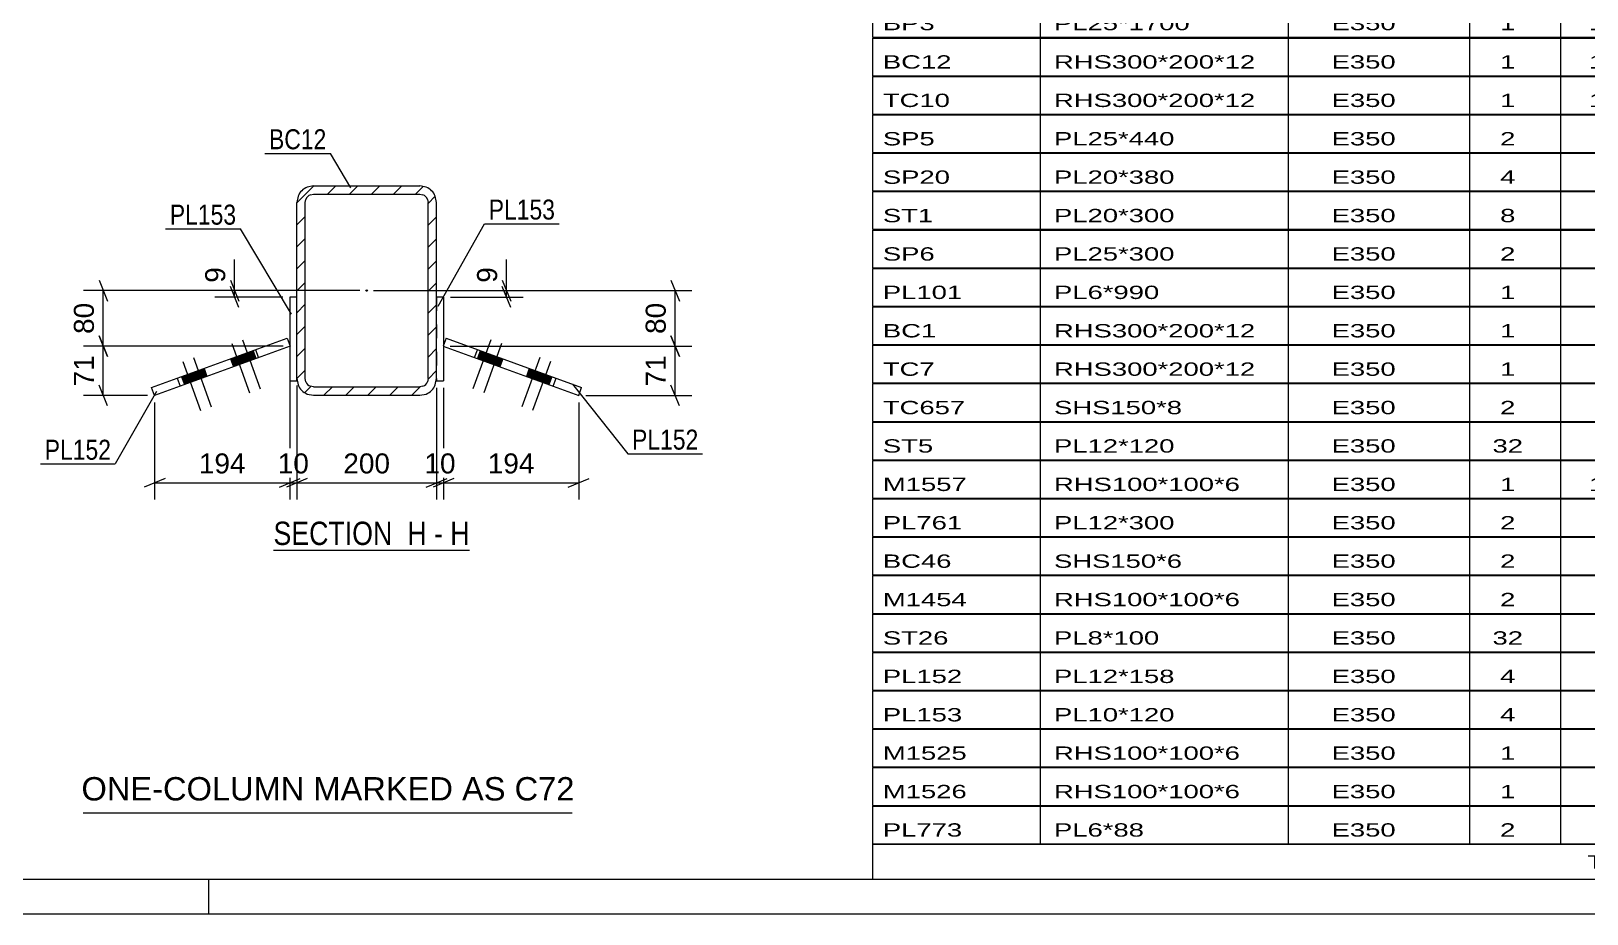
# Model space of a CAD drawing. Header units: millimetres. Extents: x -160 to 681, y -274 to 320.
# Drawn here: x 235.5 to 458.2, y -274 to -147.6 of the extents above; entities that cross this region are included whole.
import ezdxf

# ---------------------------------------------------------------- set-up
doc = ezdxf.new("R2010")
doc.units = ezdxf.units.MM
doc.linetypes.add('DXK_LINE_DOT2', pattern=[3.9198, 1.9599, -1.9599])
doc.linetypes.add('DXK_LINE_DOT3', pattern=[5.9187, 2.979, -0.9799, 0.9799, -0.9799])
doc.styles.add('Arial', font='ARIAL.TTF', dxfattribs={"height": 0.2})
doc.styles.add('Arial Narrow', font='ARIALN.TTF', dxfattribs={"height": 0.2})

# ---------------------------------------------------------------- blocks, each defined once
blk = doc.blocks.new('Unknown-284857079-1134')
at = {"color": 5, "linetype": 'Continuous'}
for p, q in [((-155.06, -269.01), (675.94, -269.01)), ((260.94, -274.01), (260.94, -269.01)), ((-160.06, -274.01), (680.94, -274.01))]:
    blk.add_line(p, q, dxfattribs=at)
blk = doc.blocks.new('Unknown-284857079-19 - 21859')
at = {"color": 6, "linetype": 'Continuous'}
blk.add_line((270.2, -221.92), (298.27, -221.92), dxfattribs=at)
at = {"color": 0, "linetype": 'Continuous'}
blk.add_wipeout([(288.31, -221.17), (288.31, -217.67), (270.2, -217.67), (270.2, -221.17)], dxfattribs=at)
at = {"color": 7, "linetype": 'Continuous', "style": 'Arial Narrow'}
blk.add_text('SECTION ', height=3.34, dxfattribs=at).set_placement((270.2, -221.17))
at = {"color": 0, "linetype": 'Continuous'}
blk.add_wipeout([(292.13, -221.17), (292.13, -217.67), (289.36, -217.67), (289.36, -221.17)], dxfattribs=at)
at = {"color": 7, "linetype": 'Continuous', "style": 'Arial Narrow'}
blk.add_text('H', height=3.34, dxfattribs=at).set_placement((289.36, -221.17))
at = {"color": 0, "linetype": 'Continuous'}
blk.add_wipeout([(294.46, -221.17), (294.46, -217.67), (293.18, -217.67), (293.18, -221.17)], dxfattribs=at)
at = {"color": 7, "linetype": 'Continuous', "style": 'Arial Narrow'}
blk.add_text('-', height=3.34, dxfattribs=at).set_placement((293.18, -221.17))
at = {"color": 0, "linetype": 'Continuous'}
blk.add_wipeout([(298.27, -221.17), (298.27, -217.67), (295.51, -217.67), (295.51, -221.17)], dxfattribs=at)
at = {"color": 7, "linetype": 'Continuous', "style": 'Arial Narrow'}
blk.add_text('H', height=3.34, dxfattribs=at).set_placement((295.51, -221.17))
blk = doc.blocks.new('Bolt-284857079-21984 - 21859')
at = {"linetype": 'Continuous'}
for points in [[(299.39, -194.48), (301.08, -195.09), (301.49, -193.96), (299.8, -193.35)], [(300.91, -195.03), (302.61, -195.65), (303.02, -194.52), (301.32, -193.9)], [(306.4, -197.03), (308.09, -197.64), (308.5, -196.52), (306.81, -195.9)], [(307.93, -197.58), (309.62, -198.2), (310.03, -197.07), (308.34, -196.46)]]:
    blk.add_hatch(color=1, dxfattribs=at).paths.add_polyline_path(points)
at = {"color": 1, "linetype": 'Continuous'}
for p, q in [((301.33, -191.78), (298.76, -198.82)), ((299.8, -193.35), (299.39, -194.48)), ((302.85, -192.33), (300.29, -199.38)), ((301.32, -193.9), (300.91, -195.03)), ((301.49, -193.96), (301.08, -195.09)), ((303.02, -194.52), (302.61, -195.65)), ((308.34, -194.33), (305.77, -201.38)), ((306.81, -195.9), (306.4, -197.03)), ((309.87, -194.88), (307.3, -201.93)), ((308.34, -196.46), (307.93, -197.58)), ((308.5, -196.52), (308.09, -197.64)), ((310.03, -197.07), (309.62, -198.2))]:
    blk.add_line(p, q, dxfattribs=at)
blk = doc.blocks.new('Part-284857079-21936 - 21859')
at = {"color": 2, "linetype": 'Continuous'}
for p, q in [((252.76, -198.63), (272.18, -191.56)), ((272.59, -192.69), (253.17, -199.76)), ((272.18, -191.56), (272.59, -192.69)), ((256.42, -197.3), (256.83, -198.43)), ((253.17, -199.76), (252.76, -198.63))]:
    blk.add_line(p, q, dxfattribs=at)
at = {"color": 7, "linetype": 'DXK_LINE_DOT2'}
blk.add_line((268.07, -194.33), (267.66, -193.21), dxfattribs=at)
blk = doc.blocks.new('Part-284857079-21880 - 21859')
at = {"linetype": 'Continuous'}
h = blk.add_hatch(dxfattribs=at)
h.set_pattern_fill('', scale=0.7, style=0, pattern_type=0)
h.set_pattern_definition([(45, (273.5355, -197.3344), (-1.57154, 1.57154), [])])
h.paths.add_polyline_path([(273.54, -172.13), (273.54, -197.33), (273.72, -198.25), (274.24, -199.03), (275.02, -199.55), (275.94, -199.73), (291.14, -199.73), (292.05, -199.55), (292.83, -199.03), (293.35, -198.25), (293.54, -197.33), (293.54, -172.13), (293.35, -171.22), (292.83, -170.44), (292.05, -169.92), (291.14, -169.73), (275.94, -169.73), (275.02, -169.92), (274.24, -170.44), (273.72, -171.22)])
h.paths.add_polyline_path([(275.09, -171.29), (275.48, -171.03), (275.94, -170.93), (291.14, -170.93), (291.59, -171.03), (291.98, -171.29), (292.24, -171.68), (292.34, -172.13), (292.34, -197.33), (292.24, -197.79), (291.98, -198.18), (291.59, -198.44), (291.14, -198.53), (275.94, -198.53), (275.48, -198.44), (275.09, -198.18), (274.83, -197.79), (274.74, -197.33), (274.74, -172.13), (274.83, -171.68)])
blk.add_hatch(color=246, dxfattribs=at).paths.add_polyline_path([(283.54, -184.83, -1), (283.54, -184.63, -1)])
at = {"color": 2, "linetype": 'Continuous'}
for p, q in [((273.72, -171.22), (273.54, -172.13)), ((275.94, -169.73), (275.02, -169.92)), ((275.48, -171.03), (275.94, -170.93)), ((275.94, -169.73), (291.14, -169.73)), ((275.94, -170.93), (291.14, -170.93)), ((292.05, -169.92), (291.14, -169.73)), ((291.14, -170.93), (291.59, -171.03)), ((293.54, -172.13), (293.35, -171.22)), ((273.54, -197.33), (273.54, -172.13)), ((274.74, -172.13), (274.83, -171.68)), ((274.74, -197.33), (274.74, -172.13)), ((292.24, -171.68), (292.34, -172.13)), ((292.34, -197.33), (292.34, -172.13)), ((293.54, -197.33), (293.54, -172.13)), ((273.54, -197.33), (273.72, -198.25)), ((274.83, -197.79), (274.74, -197.33)), ((292.34, -197.33), (292.24, -197.79)), ((293.35, -198.25), (293.54, -197.33)), ((275.02, -199.55), (275.94, -199.73)), ((275.94, -198.53), (275.48, -198.44)), ((275.94, -198.53), (291.14, -198.53)), ((275.94, -199.73), (291.14, -199.73)), ((291.59, -198.44), (291.14, -198.53)), ((291.14, -199.73), (292.05, -199.55))]:
    blk.add_line(p, q, dxfattribs=at)
at = {"color": 7, "linetype": 'DXK_LINE_DOT3'}
blk.add_line((283.54, -184.73), (283.54, -184.73), dxfattribs=at)
at = {"color": 246, "linetype": 'DXK_LINE_DOT2'}
blk.add_line((283.54, -184.73), (283.54, -184.73), dxfattribs=at)
at = {"color": 246, "linetype": 'Continuous'}
blk.add_circle((283.54, -184.73), 0.1, dxfattribs=at)
at = {"color": 2, "linetype": 'Continuous'}
for centre, radius, start, end in [((275.94, -172.13), 2.4, 112.5, 157.5), ((275.94, -172.13), 1.2, 112.5, 157.5), ((291.14, -172.13), 1.2, 22.5, 67.5), ((291.14, -172.13), 2.4, 22.5, 67.5), ((275.94, -197.33), 1.2, 202.5, 247.5), ((291.14, -197.33), 1.2, 292.5, 337.5), ((275.94, -197.33), 2.4, 202.5, 247.5), ((291.14, -197.33), 2.4, 292.5, 337.5)]:
    blk.add_arc(centre, radius, start, end, dxfattribs=at)
blk = doc.blocks.new('Part-284857079-21922 - 21859')
at = {"color": 2, "linetype": 'Continuous'}
for p, q in [((294.54, -185.66), (293.54, -185.66)), ((294.54, -185.66), (294.54, -197.66)), ((293.54, -197.33), (293.54, -197.66)), ((293.54, -197.66), (294.54, -197.66))]:
    blk.add_line(p, q, dxfattribs=at)
at = {"color": 7, "linetype": 'DXK_LINE_DOT2'}
blk.add_line((293.54, -185.66), (293.54, -197.33), dxfattribs=at)
blk = doc.blocks.new('Part-284857079-21924 - 21859')
at = {"color": 2, "linetype": 'Continuous'}
for p, q in [((273.54, -185.66), (272.54, -185.66)), ((272.54, -185.66), (272.54, -197.66)), ((272.54, -197.66), (273.54, -197.66)), ((273.54, -197.66), (273.54, -197.33))]:
    blk.add_line(p, q, dxfattribs=at)
at = {"color": 7, "linetype": 'DXK_LINE_DOT2'}
blk.add_line((273.54, -197.33), (273.54, -185.66), dxfattribs=at)
blk = doc.blocks.new('Part-284857079-21935 - 21859')
at = {"color": 2, "linetype": 'Continuous'}
for p, q in [((294.9, -191.56), (294.48, -192.69)), ((294.48, -192.69), (313.9, -199.76)), ((294.9, -191.56), (314.31, -198.63)), ((310.24, -198.43), (310.66, -197.3)), ((313.9, -199.76), (314.31, -198.63))]:
    blk.add_line(p, q, dxfattribs=at)
at = {"color": 7, "linetype": 'DXK_LINE_DOT2'}
blk.add_line((299, -194.34), (299.41, -193.21), dxfattribs=at)
blk = doc.blocks.new('Bolt-284857079-21985 - 21859')
at = {"linetype": 'Continuous'}
for points in [[(265.99, -195.09), (267.68, -194.48), (267.27, -193.35), (265.58, -193.96)], [(258.98, -197.64), (260.67, -197.03), (260.26, -195.9), (258.57, -196.51)], [(264.47, -195.65), (266.16, -195.03), (265.75, -193.9), (264.05, -194.52)], [(257.45, -198.2), (259.15, -197.58), (258.74, -196.45), (257.04, -197.07)]]:
    blk.add_hatch(color=1, dxfattribs=at).paths.add_polyline_path(points)
at = {"color": 1, "linetype": 'Continuous'}
for p, q in [((264.22, -192.33), (266.78, -199.38)), ((265.74, -191.78), (268.31, -198.82)), ((267.27, -193.35), (267.68, -194.48)), ((257.21, -194.88), (259.77, -201.93)), ((258.73, -194.33), (261.3, -201.38)), ((260.26, -195.9), (260.67, -197.03)), ((264.05, -194.52), (264.47, -195.65)), ((265.58, -193.96), (265.99, -195.09)), ((265.75, -193.9), (266.16, -195.03)), ((257.04, -197.07), (257.45, -198.2)), ((258.57, -196.51), (258.98, -197.64)), ((258.74, -196.45), (259.15, -197.58))]:
    blk.add_line(p, q, dxfattribs=at)
blk = doc.blocks.new('StraightDimension-284857079-22482 - 21859')
at = {"color": 7, "linetype": 'Continuous'}
for p, q in [((272.54, -193.55), (272.54, -214.67)), ((253.17, -200.76), (253.17, -214.67)), ((254.67, -211.67), (251.67, -212.87)), ((253.17, -212.27), (272.54, -212.27)), ((271.04, -212.87), (274.04, -211.67))]:
    blk.add_line(p, q, dxfattribs=at)
at = {"color": 0}
blk.add_wipeout([(266.79, -211.52), (266.79, -207.32), (258.92, -207.32), (258.92, -211.52)], dxfattribs=at)
at = {"color": 3, "style": 'Arial'}
blk.add_text('194', height=2.865, dxfattribs=at).set_placement((259.52, -210.92))
blk = doc.blocks.new('StraightDimension-284857079-22564 - 21859')
at = {"color": 7, "linetype": 'Continuous'}
for p, q in [((284.54, -184.73), (330.1, -184.73)), ((327.1, -183.23), (328.3, -186.23)), ((327.7, -192.69), (327.7, -184.73)), ((328.3, -194.19), (327.1, -191.19)), ((295.48, -192.69), (330.1, -192.69))]:
    blk.add_line(p, q, dxfattribs=at)
at = {"color": 0}
blk.add_wipeout([(326.95, -185.89), (322.75, -185.89), (322.75, -191.54), (326.95, -191.54)], dxfattribs=at)
at = {"color": 3, "style": 'Arial'}
blk.add_text('80', height=2.865, rotation=90.0002, dxfattribs=at).set_placement((326.35, -190.94))
blk = doc.blocks.new('StraightDimension-284857079-22463 - 21859')
at = {"color": 7, "linetype": 'Continuous'}
for p, q in [((245.24, -191.19), (246.44, -194.19)), ((271.59, -192.69), (242.99, -192.69)), ((245.84, -199.76), (245.84, -192.69)), ((252.17, -199.76), (242.99, -199.76)), ((246.44, -201.26), (245.24, -198.26))]:
    blk.add_line(p, q, dxfattribs=at)
at = {"color": 0}
blk.add_wipeout([(245.09, -193.4), (240.89, -193.4), (240.89, -199.05), (245.09, -199.05)], dxfattribs=at)
at = {"color": 3, "style": 'Arial'}
blk.add_text('71', height=2.865, rotation=90.0002, dxfattribs=at).set_placement((244.49, -198.45))
blk = doc.blocks.new('StraightDimension-284857079-22481 - 21859')
at = {"color": 7, "linetype": 'Continuous'}
for p, q in [((272.54, -193.55), (272.54, -214.67)), ((273.54, -198.33), (273.54, -214.67)), ((271.04, -212.87), (274.04, -211.67)), ((275.04, -211.67), (272.04, -212.87)), ((272.54, -212.27), (273.54, -212.27))]:
    blk.add_line(p, q, dxfattribs=at)
at = {"color": 0}
blk.add_wipeout([(275.86, -211.52), (275.86, -207.32), (270.21, -207.32), (270.21, -211.52)], dxfattribs=at)
at = {"color": 3, "style": 'Arial'}
blk.add_text('10', height=2.865, dxfattribs=at).set_placement((270.81, -210.92))
blk = doc.blocks.new('StraightDimension-284857079-22640 - 21859')
at = {"color": 7, "linetype": 'Continuous'}
for p, q in [((284.54, -184.73), (305.96, -184.73)), ((302.96, -183.23), (304.16, -186.23)), ((304.16, -187.16), (302.96, -184.16)), ((303.56, -185.66), (303.56, -184.73)), ((295.54, -185.66), (305.96, -185.66))]:
    blk.add_line(p, q, dxfattribs=at)
at = {"color": 0}
blk.add_wipeout([(302.81, -180.79), (298.61, -180.79), (298.61, -184.21), (302.81, -184.21)], dxfattribs=at)
at = {"color": 7, "linetype": 'Continuous'}
blk.add_line((303.56, -184.73), (303.56, -180.26), dxfattribs=at)
blk.add_line((303.56, -184.73), (303.56, -180.26), dxfattribs=at)
at = {"color": 3, "style": 'Arial'}
blk.add_text('9', height=2.87, rotation=90.0002, dxfattribs=at).set_placement((302.21, -183.61))
blk = doc.blocks.new('StraightDimension-284857079-22462 - 21859')
at = {"color": 7, "linetype": 'Continuous'}
for p, q in [((282.54, -184.73), (242.99, -184.73)), ((245.24, -183.23), (246.44, -186.23)), ((245.84, -192.69), (245.84, -184.73)), ((246.44, -194.19), (245.24, -191.19)), ((271.59, -192.69), (242.99, -192.69))]:
    blk.add_line(p, q, dxfattribs=at)
at = {"color": 0}
blk.add_wipeout([(245.09, -185.89), (240.89, -185.89), (240.89, -191.54), (245.09, -191.54)], dxfattribs=at)
at = {"color": 3, "style": 'Arial'}
blk.add_text('80', height=2.865, rotation=90.0002, dxfattribs=at).set_placement((244.49, -190.94))
blk = doc.blocks.new('StraightDimension-284857079-22478 - 21859')
at = {"color": 7, "linetype": 'Continuous'}
for p, q in [((294.54, -198.66), (294.54, -214.67)), ((313.9, -200.76), (313.9, -214.67)), ((296.04, -211.67), (293.04, -212.87)), ((294.54, -212.27), (313.9, -212.27)), ((312.4, -212.87), (315.4, -211.67))]:
    blk.add_line(p, q, dxfattribs=at)
at = {"color": 0}
blk.add_wipeout([(308.15, -211.52), (308.15, -207.32), (300.28, -207.32), (300.28, -211.52)], dxfattribs=at)
at = {"color": 3, "style": 'Arial'}
blk.add_text('194', height=2.865, dxfattribs=at).set_placement((300.88, -210.92))
blk = doc.blocks.new('StraightDimension-284857079-22479 - 21859')
at = {"color": 7, "linetype": 'Continuous'}
for p, q in [((293.54, -198.66), (293.54, -214.67)), ((294.54, -198.66), (294.54, -214.67)), ((292.04, -212.87), (295.04, -211.67)), ((296.04, -211.67), (293.04, -212.87)), ((293.54, -212.27), (294.54, -212.27))]:
    blk.add_line(p, q, dxfattribs=at)
at = {"color": 0}
blk.add_wipeout([(296.86, -211.52), (296.86, -207.32), (291.21, -207.32), (291.21, -211.52)], dxfattribs=at)
at = {"color": 3, "style": 'Arial'}
blk.add_text('10', height=2.865, dxfattribs=at).set_placement((291.81, -210.92))
blk = doc.blocks.new('StraightDimension-284857079-22565 - 21859')
at = {"color": 7, "linetype": 'Continuous'}
for p, q in [((327.1, -191.19), (328.3, -194.19)), ((295.48, -192.69), (330.1, -192.69)), ((327.7, -199.76), (327.7, -192.69)), ((314.9, -199.76), (330.1, -199.76)), ((328.3, -201.26), (327.1, -198.26))]:
    blk.add_line(p, q, dxfattribs=at)
at = {"color": 0}
blk.add_wipeout([(326.95, -193.4), (322.75, -193.4), (322.75, -199.05), (326.95, -199.05)], dxfattribs=at)
at = {"color": 3, "style": 'Arial'}
blk.add_text('71', height=2.865, rotation=90.0002, dxfattribs=at).set_placement((326.35, -198.45))
blk = doc.blocks.new('StraightDimension-284857079-22480 - 21859')
at = {"color": 7, "linetype": 'Continuous'}
for p, q in [((273.54, -198.33), (273.54, -214.67)), ((293.54, -198.66), (293.54, -214.67)), ((275.04, -211.67), (272.04, -212.87)), ((273.54, -212.27), (293.54, -212.27)), ((292.04, -212.87), (295.04, -211.67))]:
    blk.add_line(p, q, dxfattribs=at)
at = {"color": 0}
blk.add_wipeout([(287.47, -211.52), (287.47, -207.32), (279.6, -207.32), (279.6, -211.52)], dxfattribs=at)
at = {"color": 3, "style": 'Arial'}
blk.add_text('200', height=2.865, dxfattribs=at).set_placement((280.2, -210.92))
blk = doc.blocks.new('StraightDimension-284857079-22586 - 21859')
at = {"color": 7, "linetype": 'Continuous'}
for p, q in [((282.54, -184.73), (261.79, -184.73)), ((264.04, -183.23), (265.24, -186.23)), ((265.24, -187.16), (264.04, -184.16)), ((264.64, -185.66), (264.64, -184.73)), ((271.54, -185.66), (261.79, -185.66))]:
    blk.add_line(p, q, dxfattribs=at)
at = {"color": 0}
blk.add_wipeout([(263.89, -180.79), (259.69, -180.79), (259.69, -184.21), (263.89, -184.21)], dxfattribs=at)
at = {"color": 7, "linetype": 'Continuous'}
blk.add_line((264.64, -184.73), (264.64, -180.26), dxfattribs=at)
blk.add_line((264.64, -184.73), (264.64, -180.26), dxfattribs=at)
at = {"color": 3, "style": 'Arial'}
blk.add_text('9', height=2.87, rotation=90.0002, dxfattribs=at).set_placement((263.29, -183.61))
blk = doc.blocks.new('Unknown-284857079-23376')
at = {"color": 7, "linetype": 'Continuous'}
for p, q in [((355.94, -116.26), (515.94, -116.26)), ((355.94, -127.51), (355.94, -116.26)), ((515.94, -116.26), (515.94, -127.51)), ((355.94, -127.51), (515.94, -127.51)), ((355.94, -127.51), (355.94, -132.51)), ((515.94, -127.51), (515.94, -132.51)), ((355.94, -132.51), (515.94, -132.51)), ((355.94, -132.51), (355.94, -137.51)), ((379.94, -132.51), (379.94, -137.51)), ((415.44, -132.51), (415.44, -137.51)), ((441.44, -132.51), (441.44, -137.51)), ((454.44, -132.51), (454.44, -137.51)), ((471.94, -132.51), (471.94, -137.51)), ((493.94, -132.51), (493.94, -137.51)), ((515.94, -132.51), (515.94, -137.51)), ((355.94, -137.51), (515.94, -137.51)), ((355.94, -137.56), (355.94, -142.96)), ((355.94, -137.56), (515.94, -137.56)), ((379.94, -137.51), (379.94, -143.01)), ((415.44, -137.51), (415.44, -143.01)), ((441.44, -137.51), (441.44, -143.01)), ((454.44, -137.51), (454.44, -143.01)), ((471.94, -137.51), (471.94, -143.01)), ((493.94, -137.51), (493.94, -143.01)), ((515.94, -137.56), (515.94, -142.96)), ((355.94, -142.96), (515.94, -142.96)), ((355.94, -143.06), (355.94, -148.46)), ((355.94, -143.06), (515.94, -143.06)), ((379.94, -143.01), (379.94, -148.51)), ((415.44, -143.01), (415.44, -148.51)), ((441.44, -143.01), (441.44, -148.51)), ((454.44, -143.01), (454.44, -148.51)), ((471.94, -143.01), (471.94, -148.51)), ((493.94, -143.01), (493.94, -148.51)), ((515.94, -143.06), (515.94, -148.46)), ((355.94, -148.46), (515.94, -148.46)), ((355.94, -148.56), (355.94, -153.96)), ((355.94, -148.56), (515.94, -148.56)), ((379.94, -148.51), (379.94, -154.01)), ((415.44, -148.51), (415.44, -154.01)), ((441.44, -148.51), (441.44, -154.01)), ((454.44, -148.51), (454.44, -154.01)), ((471.94, -148.51), (471.94, -154.01)), ((493.94, -148.51), (493.94, -154.01)), ((515.94, -148.56), (515.94, -153.96)), ((355.94, -153.96), (515.94, -153.96)), ((355.94, -154.06), (355.94, -159.46)), ((355.94, -154.06), (515.94, -154.06)), ((379.94, -154.01), (379.94, -159.51)), ((415.44, -154.01), (415.44, -159.51)), ((441.44, -154.01), (441.44, -159.51)), ((454.44, -154.01), (454.44, -159.51)), ((471.94, -154.01), (471.94, -159.51)), ((493.94, -154.01), (493.94, -159.51)), ((515.94, -154.06), (515.94, -159.46)), ((355.94, -159.46), (515.94, -159.46)), ((355.94, -159.56), (355.94, -164.96)), ((355.94, -159.56), (515.94, -159.56)), ((379.94, -159.51), (379.94, -165.01)), ((415.44, -159.51), (415.44, -165.01)), ((441.44, -159.51), (441.44, -165.01)), ((454.44, -159.51), (454.44, -165.01)), ((471.94, -159.51), (471.94, -165.01)), ((493.94, -159.51), (493.94, -165.01)), ((515.94, -159.56), (515.94, -164.96)), ((355.94, -164.96), (515.94, -164.96)), ((355.94, -165.06), (355.94, -170.46)), ((355.94, -165.06), (515.94, -165.06)), ((379.94, -165.01), (379.94, -170.51)), ((415.44, -165.01), (415.44, -170.51)), ((441.44, -165.01), (441.44, -170.51)), ((454.44, -165.01), (454.44, -170.51)), ((471.94, -165.01), (471.94, -170.51)), ((493.94, -165.01), (493.94, -170.51)), ((515.94, -165.06), (515.94, -170.46)), ((355.94, -170.46), (515.94, -170.46)), ((355.94, -170.56), (355.94, -175.96)), ((355.94, -170.56), (515.94, -170.56)), ((379.94, -170.51), (379.94, -176.01)), ((415.44, -170.51), (415.44, -176.01)), ((441.44, -170.51), (441.44, -176.01)), ((454.44, -170.51), (454.44, -176.01)), ((471.94, -170.51), (471.94, -176.01)), ((493.94, -170.51), (493.94, -176.01)), ((515.94, -170.56), (515.94, -175.96)), ((355.94, -175.96), (515.94, -175.96)), ((355.94, -176.06), (355.94, -181.46)), ((355.94, -176.06), (515.94, -176.06)), ((379.94, -176.01), (379.94, -181.51)), ((415.44, -176.01), (415.44, -181.51)), ((441.44, -176.01), (441.44, -181.51)), ((454.44, -176.01), (454.44, -181.51)), ((471.94, -176.01), (471.94, -181.51)), ((493.94, -176.01), (493.94, -181.51)), ((515.94, -176.06), (515.94, -181.46)), ((355.94, -181.46), (515.94, -181.46)), ((355.94, -181.56), (355.94, -186.96)), ((355.94, -181.56), (515.94, -181.56)), ((379.94, -181.51), (379.94, -187.01)), ((415.44, -181.51), (415.44, -187.01)), ((441.44, -181.51), (441.44, -187.01)), ((454.44, -181.51), (454.44, -187.01)), ((471.94, -181.51), (471.94, -187.01)), ((493.94, -181.51), (493.94, -187.01)), ((515.94, -181.56), (515.94, -186.96)), ((355.94, -186.96), (515.94, -186.96)), ((355.94, -187.06), (355.94, -192.46)), ((355.94, -187.06), (515.94, -187.06)), ((379.94, -187.01), (379.94, -192.51)), ((415.44, -187.01), (415.44, -192.51)), ((441.44, -187.01), (441.44, -192.51)), ((454.44, -187.01), (454.44, -192.51)), ((471.94, -187.01), (471.94, -192.51)), ((493.94, -187.01), (493.94, -192.51)), ((515.94, -187.06), (515.94, -192.46)), ((355.94, -192.46), (515.94, -192.46)), ((355.94, -192.56), (355.94, -197.96)), ((355.94, -192.56), (515.94, -192.56)), ((379.94, -192.51), (379.94, -198.01)), ((415.44, -192.51), (415.44, -198.01)), ((441.44, -192.51), (441.44, -198.01)), ((454.44, -192.51), (454.44, -198.01)), ((471.94, -192.51), (471.94, -198.01)), ((493.94, -192.51), (493.94, -198.01)), ((515.94, -192.56), (515.94, -197.96)), ((355.94, -197.96), (515.94, -197.96)), ((355.94, -198.06), (355.94, -203.46)), ((355.94, -198.06), (515.94, -198.06)), ((379.94, -198.01), (379.94, -203.51)), ((415.44, -198.01), (415.44, -203.51)), ((441.44, -198.01), (441.44, -203.51)), ((454.44, -198.01), (454.44, -203.51)), ((471.94, -198.01), (471.94, -203.51)), ((493.94, -198.01), (493.94, -203.51)), ((515.94, -198.06), (515.94, -203.46)), ((355.94, -203.46), (515.94, -203.46)), ((355.94, -203.56), (355.94, -208.96)), ((355.94, -203.56), (515.94, -203.56)), ((379.94, -203.51), (379.94, -209.01)), ((415.44, -203.51), (415.44, -209.01)), ((441.44, -203.51), (441.44, -209.01)), ((454.44, -203.51), (454.44, -209.01)), ((471.94, -203.51), (471.94, -209.01)), ((493.94, -203.51), (493.94, -209.01)), ((515.94, -203.56), (515.94, -208.96)), ((355.94, -208.96), (515.94, -208.96)), ((355.94, -209.06), (355.94, -214.46)), ((355.94, -209.06), (515.94, -209.06)), ((379.94, -209.01), (379.94, -214.51)), ((415.44, -209.01), (415.44, -214.51)), ((441.44, -209.01), (441.44, -214.51)), ((454.44, -209.01), (454.44, -214.51)), ((471.94, -209.01), (471.94, -214.51)), ((493.94, -209.01), (493.94, -214.51)), ((515.94, -209.06), (515.94, -214.46)), ((355.94, -214.46), (515.94, -214.46)), ((355.94, -214.56), (355.94, -219.96)), ((355.94, -214.56), (515.94, -214.56)), ((379.94, -214.51), (379.94, -220.01)), ((415.44, -214.51), (415.44, -220.01)), ((441.44, -214.51), (441.44, -220.01)), ((454.44, -214.51), (454.44, -220.01)), ((471.94, -214.51), (471.94, -220.01)), ((493.94, -214.51), (493.94, -220.01)), ((515.94, -214.56), (515.94, -219.96)), ((355.94, -219.96), (515.94, -219.96)), ((355.94, -220.06), (355.94, -225.46)), ((355.94, -220.06), (515.94, -220.06)), ((379.94, -220.01), (379.94, -225.51)), ((415.44, -220.01), (415.44, -225.51)), ((441.44, -220.01), (441.44, -225.51)), ((454.44, -220.01), (454.44, -225.51)), ((471.94, -220.01), (471.94, -225.51)), ((493.94, -220.01), (493.94, -225.51)), ((515.94, -220.06), (515.94, -225.46)), ((355.94, -225.46), (515.94, -225.46)), ((355.94, -225.56), (355.94, -230.96)), ((355.94, -225.56), (515.94, -225.56)), ((379.94, -225.51), (379.94, -231.01)), ((415.44, -225.51), (415.44, -231.01)), ((441.44, -225.51), (441.44, -231.01)), ((454.44, -225.51), (454.44, -231.01)), ((471.94, -225.51), (471.94, -231.01)), ((493.94, -225.51), (493.94, -231.01)), ((515.94, -225.56), (515.94, -230.96)), ((355.94, -230.96), (515.94, -230.96)), ((355.94, -231.06), (355.94, -236.46)), ((355.94, -231.06), (515.94, -231.06)), ((379.94, -231.01), (379.94, -236.51)), ((415.44, -231.01), (415.44, -236.51)), ((441.44, -231.01), (441.44, -236.51)), ((454.44, -231.01), (454.44, -236.51)), ((471.94, -231.01), (471.94, -236.51)), ((493.94, -231.01), (493.94, -236.51)), ((515.94, -231.06), (515.94, -236.46)), ((355.94, -236.46), (515.94, -236.46)), ((355.94, -236.56), (355.94, -241.96)), ((355.94, -236.56), (515.94, -236.56)), ((379.94, -236.51), (379.94, -242.01)), ((415.44, -236.51), (415.44, -242.01)), ((441.44, -236.51), (441.44, -242.01)), ((454.44, -236.51), (454.44, -242.01)), ((471.94, -236.51), (471.94, -242.01)), ((493.94, -236.51), (493.94, -242.01)), ((515.94, -236.56), (515.94, -241.96)), ((355.94, -241.96), (515.94, -241.96)), ((355.94, -242.06), (355.94, -247.46)), ((355.94, -242.06), (515.94, -242.06)), ((379.94, -242.01), (379.94, -247.51)), ((415.44, -242.01), (415.44, -247.51)), ((441.44, -242.01), (441.44, -247.51)), ((454.44, -242.01), (454.44, -247.51)), ((471.94, -242.01), (471.94, -247.51)), ((493.94, -242.01), (493.94, -247.51)), ((515.94, -242.06), (515.94, -247.46)), ((355.94, -247.46), (515.94, -247.46)), ((355.94, -247.56), (355.94, -252.96)), ((355.94, -247.56), (515.94, -247.56)), ((379.94, -247.51), (379.94, -253.01)), ((415.44, -247.51), (415.44, -253.01)), ((441.44, -247.51), (441.44, -253.01)), ((454.44, -247.51), (454.44, -253.01)), ((471.94, -247.51), (471.94, -253.01)), ((493.94, -247.51), (493.94, -253.01)), ((515.94, -247.56), (515.94, -252.96)), ((355.94, -252.96), (515.94, -252.96)), ((355.94, -253.06), (355.94, -258.46)), ((355.94, -253.06), (515.94, -253.06)), ((379.94, -253.01), (379.94, -258.51)), ((415.44, -253.01), (415.44, -258.51)), ((441.44, -253.01), (441.44, -258.51)), ((454.44, -253.01), (454.44, -258.51)), ((471.94, -253.01), (471.94, -258.51)), ((493.94, -253.01), (493.94, -258.51)), ((515.94, -253.06), (515.94, -258.46)), ((355.94, -258.46), (515.94, -258.46)), ((355.94, -258.56), (355.94, -263.96)), ((355.94, -258.56), (515.94, -258.56)), ((379.94, -258.51), (379.94, -264.01)), ((415.44, -258.51), (415.44, -264.01)), ((441.44, -258.51), (441.44, -264.01)), ((454.44, -258.51), (454.44, -264.01)), ((471.94, -258.51), (471.94, -264.01)), ((493.94, -258.51), (493.94, -264.01)), ((515.94, -258.56), (515.94, -263.96)), ((355.94, -263.96), (515.94, -263.96)), ((355.94, -264.01), (515.94, -264.01)), ((355.94, -264.01), (355.94, -269.01)), ((471.94, -264.01), (471.94, -269.01)), ((493.94, -264.01), (493.94, -269.01)), ((515.94, -264.01), (515.94, -269.01)), ((355.94, -269.01), (515.94, -269.01))]:
    blk.add_line(p, q, dxfattribs=at)
at = {"color": 7, "style": 'Arial Narrow'}
for s, height, width, p in [('GENERAL NOTES & WELD DETAILS :', 2.8633, 1.4, (357.1, -123.95)), ('REFER TYP DRAWING TYP-01', 1.9089, 1.6, (440.64, -123.85)), ("MATERIAL LIST FOR ASSEMBLY MK'D", 1.9089, 1.6, (357.1, -131.45)), ('C72', 1.909, 1.794707, (452.14, -131.54)), ('1', 1.91, 1.794707, (478.03, -131.45)), ('No. Required', 1.9089, 1.6, (487.36, -131.45)), ('Mark', 1.909, 1.7, (357.28, -136.51)), ('Profile', 1.909, 1.7, (390.36, -136.51)), ('Material', 1.909, 1.7, (420.48, -136.45)), ('No.', 1.909, 1.7, (445.44, -136.45)), ('Length', 1.909, 1.7, (455.94, -136.45)), ('Area', 1.909, 1.7, (478.44, -136.45)), ('Weight', 1.909, 1.7, (497.94, -136.45))]:
    blk.add_text(s, height=height, dxfattribs=dict(at, width=width)).set_placement(p)
at = {"color": 7, "linetype": 'Continuous', "style": 'Arial Narrow'}
for s, height, width, p in [('C72', 1.909, 1.794707, (357.44, -141.94)), ('SHS1000*24', 1.909, 1.794707, (381.94, -141.94)), ('E350', 1.909, 1.794707, (421.68, -141.94)), ('1', 1.91, 1.794707, (445.8, -141.94)), ('19087', 1.909, 1.794707, (456.34, -141.94)), ('76.4', 1.909, 1.794707, (480.07, -141.94)), ('140***', 1.909, 1.794707, (497.6, -141.94)), ('BP3', 1.909, 1.794707, (357.44, -147.44)), ('PL25*1700', 1.909, 1.794707, (381.94, -147.44)), ('E350', 1.909, 1.794707, (421.68, -147.44)), ('1', 1.91, 1.794707, (445.8, -147.44)), ('1700', 1.909, 1.794707, (458.53, -147.44)), ('6.0', 1.909, 1.794707, (482.26, -147.44)), ('567.2', 1.909, 1.794707, (498.9, -147.44)), ('BC12', 1.909, 1.794707, (357.44, -152.94)), ('RHS300*200*12', 1.9089, 1.794707, (381.94, -152.94)), ('E350', 1.909, 1.794707, (421.68, -152.94)), ('1', 1.91, 1.794707, (445.8, -152.94)), ('1075', 1.909, 1.794707, (458.53, -152.94)), ('1.1', 1.909, 1.794707, (482.26, -152.94)), ('96.4', 1.909, 1.794707, (501.09, -152.94)), ('TC10', 1.909, 1.794707, (357.44, -158.44)), ('RHS300*200*12', 1.9089, 1.794707, (381.94, -158.44)), ('E350', 1.909, 1.794707, (421.68, -158.44)), ('1', 1.91, 1.794707, (445.8, -158.44)), ('1075', 1.909, 1.794707, (458.53, -158.44)), ('1.1', 1.909, 1.794707, (482.26, -158.44)), ('96.4', 1.909, 1.794707, (501.09, -158.44)), ('SP5', 1.909, 1.794707, (357.44, -163.94)), ('PL25*440', 1.909, 1.794707, (381.94, -163.94)), ('E350', 1.909, 1.794707, (421.68, -163.94)), ('2', 1.91, 1.794707, (445.8, -163.94)), ('540', 1.909, 1.794707, (460.71, -163.94)), ('0.5', 1.909, 1.794707, (482.26, -163.94)), ('93.3', 1.909, 1.794707, (501.09, -163.94)), ('SP20', 1.909, 1.794707, (357.44, -169.44)), ('PL20*380', 1.909, 1.794707, (381.94, -169.44)), ('E350', 1.909, 1.794707, (421.68, -169.44)), ('4', 1.91, 1.794707, (445.8, -169.44)), ('380', 1.909, 1.794707, (460.71, -169.44)), ('0.3', 1.909, 1.794707, (482.26, -169.44)), ('90.7', 1.909, 1.794707, (501.09, -169.44)), ('ST1', 1.909, 1.794707, (357.44, -174.94)), ('PL20*300', 1.909, 1.794707, (381.94, -174.94)), ('E350', 1.909, 1.794707, (421.68, -174.94)), ('8', 1.91, 1.794707, (445.8, -174.94)), ('300', 1.909, 1.794707, (460.71, -174.94)), ('0.1', 1.909, 1.794707, (482.26, -174.94)), ('63.6', 1.909, 1.794707, (501.09, -174.94)), ('SP6', 1.909, 1.794707, (357.44, -180.44)), ('PL25*300', 1.909, 1.794707, (381.94, -180.44)), ('E350', 1.909, 1.794707, (421.68, -180.44)), ('2', 1.91, 1.794707, (445.8, -180.44)), ('440', 1.909, 1.794707, (460.71, -180.44)), ('0.3', 1.909, 1.794707, (482.26, -180.44)), ('51.8', 1.909, 1.794707, (501.09, -180.44)), ('PL101', 1.909, 1.794707, (357.44, -185.94)), ('PL6*990', 1.909, 1.794707, (381.94, -185.94)), ('E350', 1.909, 1.794707, (421.68, -185.94)), ('1', 1.91, 1.794707, (445.8, -185.94)), ('990', 1.909, 1.794707, (460.71, -185.94)), ('2.0', 1.909, 1.794707, (482.26, -185.94)), ('46.2', 1.909, 1.794707, (501.09, -185.94)), ('BC1', 1.909, 1.794707, (357.44, -191.44)), ('RHS300*200*12', 1.9089, 1.794707, (381.94, -191.44)), ('E350', 1.909, 1.794707, (421.68, -191.44)), ('1', 1.91, 1.794707, (445.8, -191.44)), ('475', 1.909, 1.794707, (460.71, -191.44)), ('0.5', 1.909, 1.794707, (482.26, -191.44)), ('42.6', 1.909, 1.794707, (501.09, -191.44)), ('TC7', 1.909, 1.794707, (357.44, -196.94)), ('RHS300*200*12', 1.9089, 1.794707, (381.94, -196.94)), ('E350', 1.909, 1.794707, (421.68, -196.94)), ('1', 1.91, 1.794707, (445.8, -196.94)), ('475', 1.909, 1.794707, (460.71, -196.94)), ('0.5', 1.909, 1.794707, (482.26, -196.94)), ('42.6', 1.909, 1.794707, (501.09, -196.94)), ('TC657', 1.909, 1.794707, (357.44, -202.44)), ('SHS150*8', 1.909, 1.794707, (381.94, -202.44)), ('E350', 1.909, 1.794707, (421.68, -202.44)), ('2', 1.91, 1.794707, (445.8, -202.44)), ('600', 1.909, 1.794707, (460.71, -202.44)), ('0.3', 1.909, 1.794707, (482.26, -202.44)), ('40.9', 1.909, 1.794707, (501.09, -202.44)), ('ST5', 1.909, 1.794707, (357.44, -207.94)), ('PL12*120', 1.909, 1.794707, (381.94, -207.94)), ('E350', 1.909, 1.794707, (421.68, -207.94)), ('32', 1.909, 1.794707, (444.71, -207.94)), ('120', 1.909, 1.794707, (460.71, -207.94)), ('0.0', 1.909, 1.794707, (482.26, -207.94)), ('21.4', 1.909, 1.794707, (501.09, -207.94)), ('M1557', 1.909, 1.794707, (357.44, -213.44)), ('RHS100*100*6', 1.9089, 1.794707, (381.94, -213.44)), ('E350', 1.909, 1.794707, (421.68, -213.44)), ('1', 1.91, 1.794707, (445.8, -213.44)), ('1000', 1.909, 1.794707, (458.53, -213.44)), ('0.4', 1.909, 1.794707, (482.26, -213.44)), ('17.7', 1.909, 1.794707, (501.09, -213.44)), ('PL761', 1.909, 1.794707, (357.44, -218.94)), ('PL12*300', 1.909, 1.794707, (381.94, -218.94)), ('E350', 1.909, 1.794707, (421.68, -218.94)), ('2', 1.91, 1.794707, (445.8, -218.94)), ('310', 1.909, 1.794707, (460.71, -218.94)), ('0.2', 1.909, 1.794707, (482.26, -218.94)), ('17.5', 1.909, 1.794707, (501.09, -218.94)), ('BC46', 1.909, 1.794707, (357.44, -224.44)), ('SHS150*6', 1.909, 1.794707, (381.94, -224.44)), ('E350', 1.909, 1.794707, (421.68, -224.44)), ('2', 1.91, 1.794707, (445.8, -224.44)), ('300', 1.909, 1.794707, (460.71, -224.44)), ('0.2', 1.909, 1.794707, (482.26, -224.44)), ('14.8', 1.909, 1.794707, (501.09, -224.44)), ('M1454', 1.909, 1.794707, (357.44, -229.94)), ('RHS100*100*6', 1.9089, 1.794707, (381.94, -229.94)), ('E350', 1.909, 1.794707, (421.68, -229.94)), ('2', 1.91, 1.794707, (445.8, -229.94)), ('366', 1.909, 1.794707, (460.71, -229.94)), ('0.1', 1.909, 1.794707, (482.26, -229.94)), ('13.0', 1.909, 1.794707, (501.09, -229.94)), ('ST26', 1.909, 1.794707, (357.44, -235.44)), ('PL8*100', 1.909, 1.794707, (381.94, -235.44)), ('E350', 1.909, 1.794707, (421.68, -235.44)), ('32', 1.909, 1.794707, (444.71, -235.44)), ('115', 1.909, 1.794707, (460.71, -235.44)), ('0.0', 1.909, 1.794707, (482.26, -235.44)), ('11.3', 1.909, 1.794707, (501.09, -235.44)), ('PL152', 1.909, 1.794707, (357.44, -240.94)), ('PL12*158', 1.909, 1.794707, (381.94, -240.94)), ('E350', 1.909, 1.794707, (421.68, -240.94)), ('4', 1.91, 1.794707, (445.8, -240.94)), ('207', 1.909, 1.794707, (460.71, -240.94)), ('0.1', 1.909, 1.794707, (482.26, -240.94)), ('9.8', 1.909, 1.794707, (503.27, -240.94)), ('PL153', 1.909, 1.794707, (357.44, -246.44)), ('PL10*120', 1.909, 1.794707, (381.94, -246.44)), ('E350', 1.909, 1.794707, (421.68, -246.44)), ('4', 1.91, 1.794707, (445.8, -246.44)), ('158', 1.909, 1.794707, (460.71, -246.44)), ('0.0', 1.909, 1.794707, (482.26, -246.44)), ('6.0', 1.909, 1.794707, (503.27, -246.44)), ('M1525', 1.909, 1.794707, (357.44, -251.94)), ('RHS100*100*6', 1.9089, 1.794707, (381.94, -251.94)), ('E350', 1.909, 1.794707, (421.68, -251.94)), ('1', 1.91, 1.794707, (445.8, -251.94)), ('309', 1.909, 1.794707, (460.71, -251.94)), ('0.1', 1.909, 1.794707, (482.26, -251.94)), ('5.2', 1.909, 1.794707, (503.27, -251.94)), ('M1526', 1.909, 1.794707, (357.44, -257.44)), ('RHS100*100*6', 1.9089, 1.794707, (381.94, -257.44)), ('E350', 1.909, 1.794707, (421.68, -257.44)), ('1', 1.91, 1.794707, (445.8, -257.44)), ('307', 1.909, 1.794707, (460.71, -257.44)), ('0.1', 1.909, 1.794707, (482.26, -257.44)), ('5.1', 1.909, 1.794707, (503.27, -257.44)), ('PL773', 1.909, 1.794707, (357.44, -262.94)), ('PL6*88', 1.909, 1.794707, (381.94, -262.94)), ('E350', 1.909, 1.794707, (421.68, -262.94)), ('2', 1.91, 1.794707, (445.8, -262.94)), ('88', 1.909, 1.794707, (462.9, -262.94)), ('0.0', 1.909, 1.794707, (482.26, -262.94)), ('0.7', 1.909, 1.794707, (503.27, -262.94)), ('Total', 1.909, 1.7, (458.28, -267.51)), ('95.3', 1.909, 1.794707, (479.59, -267.51)), ('153***', 1.909, 1.794707, (497.6, -267.51))]:
    blk.add_text(s, height=height, dxfattribs=dict(at, width=width)).set_placement(p)
blk = doc.blocks.new('Unknown-284857079-23377')
at = {"color": 7, "linetype": 'Continuous'}
blk.add_line((242.94, -259.51), (312.94, -259.51), dxfattribs=at)
at = {"color": 7, "style": 'Arial'}
blk.add_text('ONE-COLUMN MARKED AS C72', height=3.3428, dxfattribs=at).set_placement((242.71, -257.76))
blk = doc.blocks.new('Mark-284857079-22651 - 21859')
at = {"color": 0}
blk.add_wipeout([(277.78, -164.49), (277.78, -161.49), (269.56, -161.49), (269.56, -164.49)], dxfattribs=at)
blk.add_wipeout([(277.78, -164.49), (277.78, -161.49), (269.56, -161.49), (269.56, -164.49)], dxfattribs=at)
at = {"color": 30, "linetype": 'Continuous'}
for p in [(268.96, -165.09), (281.28, -170.03)]:
    blk.add_line(p, (278.38, -165.09), dxfattribs=at)
at = {"color": 3, "style": 'Arial Narrow'}
blk.add_text('BC12', height=2.863, dxfattribs=at).set_placement((269.56, -164.49))
blk = doc.blocks.new('Mark-284857079-22654 - 21859')
at = {"color": 0}
blk.add_wipeout([(310.51, -174.56), (310.51, -171.56), (301.01, -171.56), (301.01, -174.56)], dxfattribs=at)
blk.add_wipeout([(310.51, -174.56), (310.51, -171.56), (301.01, -171.56), (301.01, -174.56)], dxfattribs=at)
at = {"color": 30, "linetype": 'Continuous'}
for p, q in [((293.76, -186.95), (300.41, -175.16)), ((300.41, -175.16), (311.11, -175.16))]:
    blk.add_line(p, q, dxfattribs=at)
at = {"color": 3, "style": 'Arial Narrow'}
blk.add_text('PL153', height=2.863, dxfattribs=at).set_placement((301.01, -174.56))
blk = doc.blocks.new('Mark-284857079-22657 - 21859')
at = {"color": 0}
blk.add_wipeout([(264.87, -175.29), (264.87, -172.29), (255.36, -172.29), (255.36, -175.29)], dxfattribs=at)
blk.add_wipeout([(264.87, -175.29), (264.87, -172.29), (255.36, -172.29), (255.36, -175.29)], dxfattribs=at)
at = {"color": 30, "linetype": 'Continuous'}
for p in [(254.76, -175.89), (272.76, -188.09)]:
    blk.add_line(p, (265.47, -175.89), dxfattribs=at)
at = {"color": 3, "style": 'Arial Narrow'}
blk.add_text('PL153', height=2.863, dxfattribs=at).set_placement((255.36, -175.29))
blk = doc.blocks.new('Mark-284857079-22660 - 21859')
at = {"color": 0}
blk.add_wipeout([(331.03, -207.51), (331.03, -204.51), (321.53, -204.51), (321.53, -207.51)], dxfattribs=at)
blk.add_wipeout([(331.03, -207.51), (331.03, -204.51), (321.53, -204.51), (321.53, -207.51)], dxfattribs=at)
at = {"color": 30, "linetype": 'Continuous'}
for p, q in [((312.99, -198.15), (320.93, -208.11)), ((320.93, -208.11), (331.63, -208.11))]:
    blk.add_line(p, q, dxfattribs=at)
at = {"color": 3, "style": 'Arial Narrow'}
blk.add_text('PL152', height=2.863, dxfattribs=at).set_placement((321.53, -207.51))
blk = doc.blocks.new('Mark-284857079-22663 - 21859')
at = {"color": 0}
blk.add_wipeout([(246.95, -208.96), (246.95, -205.96), (237.45, -205.96), (237.45, -208.96)], dxfattribs=at)
blk.add_wipeout([(246.95, -208.96), (246.95, -205.96), (237.45, -205.96), (237.45, -208.96)], dxfattribs=at)
at = {"color": 30, "linetype": 'Continuous'}
for p in [(253.43, -199.18), (236.85, -209.56)]:
    blk.add_line(p, (247.55, -209.56), dxfattribs=at)
at = {"color": 3, "style": 'Arial Narrow'}
blk.add_text('PL152', height=2.863, dxfattribs=at).set_placement((237.45, -208.96))

msp = doc.modelspace()

# ---------------------------------------------------------------- block references
for name in ['Unknown-284857079-1134', 'Unknown-284857079-23376', 'Part-284857079-21880 - 21859', 'Part-284857079-21924 - 21859', 'Part-284857079-21922 - 21859', 'Part-284857079-21936 - 21859', 'Bolt-284857079-21985 - 21859', 'Part-284857079-21935 - 21859', 'Bolt-284857079-21984 - 21859', 'Unknown-284857079-23377']:
    msp.add_blockref(name, (0, 0))

# ---------------------------------------------------------------- next in the draw order: block references
for name in ['Mark-284857079-22651 - 21859', 'StraightDimension-284857079-22564 - 21859', 'StraightDimension-284857079-22482 - 21859', 'StraightDimension-284857079-22478 - 21859', 'Unknown-284857079-19 - 21859']:
    msp.add_blockref(name, (0, 0))

# ---------------------------------------------------------------- next in the draw order: block references
for name in ['StraightDimension-284857079-22640 - 21859', 'StraightDimension-284857079-22463 - 21859', 'StraightDimension-284857079-22479 - 21859']:
    msp.add_blockref(name, (0, 0))

# ---------------------------------------------------------------- next in the draw order: block references
for name in ['Mark-284857079-22654 - 21859', 'StraightDimension-284857079-22565 - 21859', 'StraightDimension-284857079-22481 - 21859', 'Mark-284857079-22663 - 21859']:
    msp.add_blockref(name, (0, 0))

# ---------------------------------------------------------------- next in the draw order: block references
for name in ['StraightDimension-284857079-22462 - 21859', 'Mark-284857079-22660 - 21859', 'StraightDimension-284857079-22480 - 21859']:
    msp.add_blockref(name, (0, 0))

# ---------------------------------------------------------------- next in the draw order: block references
msp.add_blockref('StraightDimension-284857079-22586 - 21859', (0, 0))

# ---------------------------------------------------------------- next in the draw order: block references
msp.add_blockref('Mark-284857079-22657 - 21859', (0, 0))

doc.saveas('drawing.dxf')
